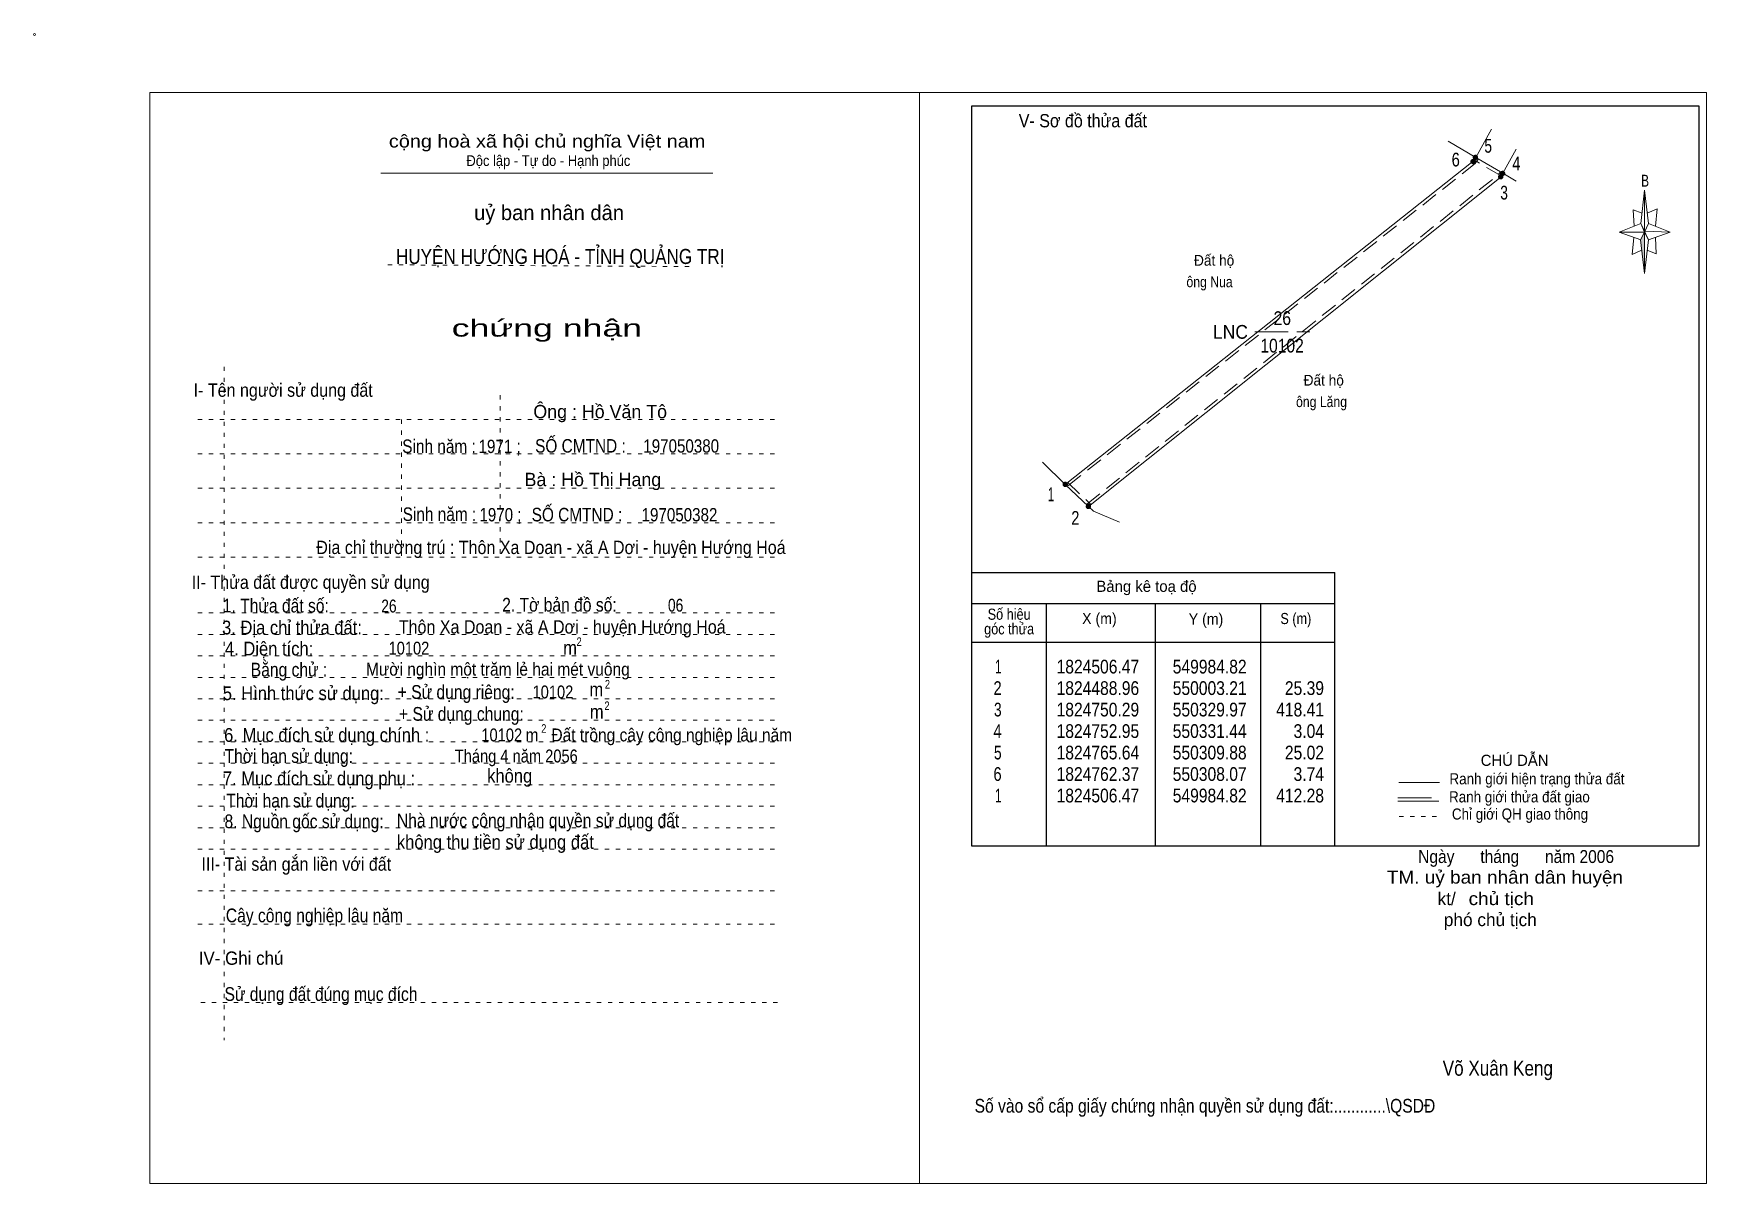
# Model space of a CAD drawing. Header units: centimetres. Extents: x -1.6 to 37.4, y -1.3 to 25.5.
import ezdxf
from ezdxf.enums import TextEntityAlignment as Align

# ---------------------------------------------------------------- set-up
doc = ezdxf.new("R2010")
doc.units = ezdxf.units.CM
doc.header["$LTSCALE"] = 0.13
for name, pattern in [('DOTTED', [1.5, 0.3, -1.2]), ('LONG_DASHED', [7.5, 6, -1.5]), ('MEDIUM_DASHED', [4.5, 3, -1.5])]:
    doc.linetypes.add(name, pattern=pattern)
for name, color, linetype, lineweight in [('1', 7, 'DOTTED', 13), ('10', 7, 'Continuous', 13), ('2', 7, 'Continuous', 25), ('3', 7, 'Continuous', 13), ('30', 7, 'Continuous', 13), ('32', 7, 'LONG_DASHED', 13), ('33', 7, 'LONG_DASHED', 13), ('35', 7, 'Continuous', 13)]:
    doc.layers.add(name, color=color, linetype=linetype, lineweight=lineweight)

msp = doc.modelspace()

# ---------------------------------------------------------------- hatches: boundary and pattern name
at = {"layer": '30'}
msp.add_hatch(color=256, dxfattribs=at).paths.add_polyline_path([(35.91, 20.87), (35.91, 19.91), (35.81, 20.69)])
at = {"layer": '32'}
for points in [[(32.0219, 22.6097, 1), (31.9219, 22.6097, 1)], [(31.9687, 22.5137, 1), (31.8687, 22.5137, 1)], [(32.6117, 22.1591, 1), (32.5117, 22.1591, 1)], [(32.6548, 22.2372, 1), (32.5548, 22.2372, 1)], [(22.479, 15.0011, 1), (22.379, 15.0011, 1)], [(23.0189, 14.4871, 1), (22.9189, 14.4871, 1)]]:
    msp.add_hatch(color=256, dxfattribs=at).paths.add_polyline_path(points)

# ---------------------------------------------------------------- linework, layer by layer
at = {"layer": '1', "linetype": 'Continuous'}
msp.add_line((6.51, 22.24), (14.23, 22.24), dxfattribs=at)
at = {"layer": '1'}
for p, q in [((6.67, 20.11), (13.82, 20.07)), ((2.86, 17.74), (2.86, 2.07)), ((9.28, 17.08), (9.28, 13.31)), ((2.25, 16.51), (15.75, 16.51)), ((6.99, 16.51), (6.99, 13.31)), ((2.25, 15.71), (15.75, 15.71)), ((2.25, 14.91), (15.75, 14.91)), ((2.25, 14.11), (15.75, 14.11)), ((2.25, 13.31), (15.75, 13.31)), ((2.25, 12.01), (15.75, 12.01)), ((2.25, 11.51), (15.75, 11.51)), ((2.25, 11.01), (15.75, 11.01)), ((2.25, 10.51), (15.75, 10.51)), ((2.25, 10.01), (15.75, 10.01)), ((2.25, 9.51), (15.75, 9.51)), ((2.25, 9.01), (15.75, 9.01)), ((2.25, 8.51), (15.75, 8.51)), ((2.25, 8.01), (15.75, 8.01)), ((2.25, 7.51), (15.75, 7.51)), ((2.25, 7.01), (15.75, 7.01)), ((2.25, 6.51), (15.75, 6.51)), ((2.25, 5.54), (15.75, 5.54)), ((2.25, 4.77), (15.75, 4.77)), ((2.32, 2.94), (15.82, 2.94))]:
    msp.add_line(p, q, dxfattribs=at)
at = {"layer": '10'}
for p, q in [((31.34, 22.99), (31.98, 22.61)), ((32.35, 23.27), (31.98, 22.61)), ((21.9, 15.52), (22.43, 15))]:
    msp.add_line(p, q, dxfattribs=at)
at = {"layer": '10', "linetype": 'MEDIUM_DASHED'}
for p, q in [((32.57, 22.18), (31.94, 22.55)), ((22.48, 15.05), (23.02, 14.54))]:
    msp.add_line(p, q, dxfattribs=at)
at = {"layer": '10'}
for points in [[(31.98, 22.61), (31.92, 22.52), (22.43, 15), (22.97, 14.49)], [(22.97, 14.49), (32.57, 22.16), (32.61, 22.24), (31.98, 22.61)], [(32.92, 22.8), (32.61, 22.24), (32.92, 22.06)], [(22.97, 14.49), (23.09, 14.38), (23.69, 14.12)]]:
    msp.add_lwpolyline(points, dxfattribs=at)
at = {"layer": '10', "linetype": 'MEDIUM_DASHED'}
for points in [[(32.04, 22.57), (31.97, 22.47), (22.47, 14.95)], [(22.93, 14.54), (32.51, 22.21), (32.55, 22.27)]]:
    msp.add_lwpolyline(points, dxfattribs=at)
at = {"layer": '10'}
msp.add_circle((-1.55, 25.47), 0.025, dxfattribs=at)
at = {"layer": '2'}
for p, q in [((20.25, 12.95), (28.7, 12.95)), ((28.7, 6.59), (28.7, 12.95)), ((20.25, 12.23), (28.7, 12.23)), ((21.99, 6.59), (21.99, 12.23)), ((24.53, 10.89), (24.53, 12.23)), ((26.97, 12.23), (26.97, 6.59)), ((20.25, 11.33), (28.7, 11.33))]:
    msp.add_line(p, q, dxfattribs=at)
msp.add_lwpolyline([(37.18, 23.8), (20.25, 23.8), (20.25, 6.59), (37.18, 6.59)], close=True, dxfattribs=at)
msp.add_lwpolyline([(24.53, 6.59), (24.53, 10.39), (24.53, 10.89)], dxfattribs=at)
at = {"layer": '3'}
msp.add_line((19.04, 24.12), (19.04, -1.27), dxfattribs=at)
for points in [[(19.04, 24.12), (1.13, 24.12), (1.13, -1.27), (19.04, -1.27)], [(19.04, -1.27), (37.35, -1.27), (37.35, 24.12), (19.04, 24.12)]]:
    msp.add_lwpolyline(points, dxfattribs=at)
at = {"layer": '30'}
for p, q in [((35.82, 21.07), (35.91, 21.85)), ((36, 21.07), (36.5, 20.87)), ((35.82, 20.69), (35.32, 20.87)), ((36, 20.69), (35.91, 19.91)), ((36.16, 20.75), (36.18, 20.37)), ((36.18, 20.37), (35.97, 20.45))]:
    msp.add_line(p, q, dxfattribs=at)
for points in [[(35.91, 21.85), (36, 21.07), (35.91, 20.87)], [(35.91, 20.87), (35.32, 20.87), (35.82, 21.07), (36, 20.69), (36.5, 20.87), (35.91, 20.89)], [(35.91, 20.87), (35.91, 19.91), (35.81, 20.69)]]:
    msp.add_lwpolyline(points, close=True, dxfattribs=at)
for points in [[(35.97, 21.31), (36.2, 21.41), (36.16, 21.01)], [(35.91, 20.87), (35.82, 21.07), (35.32, 20.87)], [(35.85, 21.31), (35.64, 21.39), (35.67, 21.01)], [(35.66, 20.75), (35.62, 20.35), (35.84, 20.45)], [(35.91, 20.87), (36, 20.69), (36.5, 20.87)]]:
    msp.add_lwpolyline(points, dxfattribs=at)
at = {"layer": '32'}
for centre in [(31.9719, 22.6097), (31.9187, 22.5137), (32.5617, 22.1591), (32.6048, 22.2372), (22.429, 15.0011), (22.9689, 14.4871)]:
    msp.add_circle(centre, 0.05, dxfattribs=at)
at = {"layer": '33'}
msp.add_line((26.84, 18.55), (28.12, 18.55), dxfattribs=at)
at = {"layer": '35'}
for p, q in [((30.19, 8.06), (31.14, 8.06)), ((30.17, 7.63), (31.12, 7.63))]:
    msp.add_line(p, q, dxfattribs=at)
at = {"layer": '35', "linetype": 'LONG_DASHED'}
msp.add_line((30.17, 7.71), (31.12, 7.71), dxfattribs=at)
at = {"layer": '35', "linetype": 'DOTTED'}
msp.add_line((30.2, 7.27), (31.19, 7.27), dxfattribs=at)

# ---------------------------------------------------------------- texts
at = {"layer": '1'}
for s, height, width, p in [('V- Sơ đồ thửa đất', 0.31, 0.9, (22.84, 23.31)), ('cộng hoà xã hội chủ nghĩa Việt nam', 0.3, 1.15, (10.375, 22.84)), ('Độc lập - Tự do - Hạnh phúc', 0.25, 0.9, (10.405, 22.41)), ('chứng nhận', 0.4, 1.55, (10.37, 18.44)), ('I- Tên người sử dụng đất', 0.31, 0.9, (4.235, 17.04)), ('II- Thửa đất được quyền sử dụng', 0.31, 0.9, (4.875, 12.57)), ('III- Tài sản gắn liền với đất', 0.31, 0.9, (4.54, 6.01)), ('IV- Ghi chú', 0.31, 0.95, (3.255, 3.82))]:
    msp.add_text(s, height=height, dxfattribs=dict(at, width=width)).set_placement(p, align=Align.CENTER)
msp.add_text('uỷ ban nhân dân', height=0.35, dxfattribs=at).set_placement((10.42, 21.15), align=Align.CENTER)
at = {"layer": '10'}
for s, width, p in [('  Đất hộ', 0.95, (25.25, 20.09)), ('ông Nua', 0.85, (25.25, 19.59)), ('  Đất hộ', 0.95, (27.8, 17.3)), ('ông Lăng', 0.85, (27.8, 16.8))]:
    msp.add_text(s, height=0.25, dxfattribs=dict(at, width=width)).set_placement(p)
for s, height, p in [('Ông : Hồ Văn Tô', 0.31, (11.61, 16.54)), ('Bà : Hồ Thị Hang', 0.31, (11.44, 14.96)), ('kt/ ', 0.3, (31.36, 5.21)), ('phó chủ tịch ', 0.3, (32.375, 4.72))]:
    msp.add_text(s, height=height, dxfattribs=at).set_placement(p, align=Align.CENTER)
for s, height, width, p in [('Sinh năm :', 0.3149, 0.85, (7.86, 15.73)), ('1971 ;', 0.31, 0.85, (9.27, 15.73)), ('SỐ CMTND :', 0.3149, 0.85, (11.15, 15.74)), ('197050380', 0.31, 0.85, (13.495, 15.74)), ('Sinh năm :', 0.3149, 0.85, (7.87, 14.15)), ('1970 ;', 0.31, 0.85, (9.29, 14.14)), ('SỐ CMTND :', 0.3149, 0.85, (11.07, 14.14)), ('197050382', 0.31, 0.85, (13.455, 14.14)), ('Địa chỉ thường trú : Thôn Xa Doan - xã A Dơi - huyện Hướng Hoá', 0.31, 0.9, (10.465, 13.38)), ('26', 0.3, 0.8, (6.695, 12.02)), ('06', 0.3, 0.8, (13.365, 12.04)), (' Thôn Xa Doan - xã A Dơi - huyện Hướng Hoá', 0.31, 0.9, (10.675, 11.53)), ('10102', 0.3, 0.85, (7.16, 11.04)), ('Mười nghìn một trăm lẻ hai mét vuông ', 0.3, 0.9, (9.28, 10.55)), ('10102', 0.3, 0.85, (10.51, 10.02)), ('m   Đất trồng cây công nghiệp lâu năm ', 0.3, 0.9, (13.025, 9.02)), ('10102', 0.3, 0.85, (9.32, 9.02)), ('Tháng 4 năm 2056 ', 0.3, 0.85, (9.705, 8.53)), ('Ngày      tháng      năm 2006', 0.3, 0.9, (32.92, 6.19)), ('TM. uỷ ban nhân dân huyện', 0.3, 1.1, (32.66, 5.71)), ('chủ tịch', 0.3, 1.1, (32.575, 5.21)), ('Võ Xuân Keng ', 0.35, 0.85, (32.55, 1.24))]:
    msp.add_text(s, height=height, dxfattribs=dict(at, width=width)).set_placement(p, align=Align.CENTER)
at = {"layer": '2'}
for s, height, width, p in [('HUYỆN HƯỚNG HOÁ - TỈNH QUẢNG TRỊ', 0.35, 0.85, (10.68, 20.13)), ('Số hiệu', 0.2591, 0.85, (21.125, 11.85)), ('3. Địa chỉ thửa đất:', 0.32, 0.9, (4.44, 11.51)), ('góc thửa', 0.2591, 0.85, (21.125, 11.51)), ('X (m)', 0.2591, 0.95, (23.225, 11.75)), ('Y (m)', 0.2591, 0.95, (25.705, 11.74)), ('S (m)', 0.2591, 0.85, (27.795, 11.75)), ('Số vào sổ cấp giấy chứng nhận quyền sử dụng đất:............\\QSDĐ', 0.32, 0.85, (25.68, 0.38))]:
    msp.add_text(s, height=height, dxfattribs=dict(at, width=width)).set_placement(p, align=Align.CENTER)
msp.add_text('Bảng kê toạ độ', height=0.2591, dxfattribs=at).set_placement((24.32, 12.5), align=Align.CENTER)
for s, height, width, p in [('1. Thửa đất số:', 0.32, 0.85, (2.83, 12.02)), ('2. Tờ bản đồ số:', 0.32, 0.85, (9.33, 12.04)), ('4. Diện tích:', 0.32, 0.9, (2.88, 11.02)), ('m', 0.32, 0.9, (10.75, 11.04)), ('2', 0.2, 0.8, (11.06, 11.24)), ('Bằng chử :', 0.32, 0.85, (3.48, 10.53)), ('5. Hình thức sử dụng:', 0.32, 0.9, (2.83, 9.98)), ('+ Sử dụng riêng:', 0.32, 0.85, (6.9, 10.01)), ('m', 0.32, 0.9, (11.36, 10.07)), ('2', 0.2, 0.8, (11.72, 10.25)), ('+ Sử dụng chung:', 0.32, 0.85, (6.93, 9.5)), ('m', 0.32, 0.9, (11.37, 9.55)), ('2', 0.2, 0.8, (11.71, 9.75)), ('6. Mục đích sử dụng chính : ', 0.32, 0.9, (2.86, 9.01)), ('2', 0.2, 0.8, (10.24, 9.22)), ('Thời hạn sử dụng: ', 0.32, 0.85, (2.87, 8.52)), ('7. Mục đích sử dụng phụ : ', 0.32, 0.9, (2.83, 8)), ('không', 0.32, 0.9, (8.98, 8.06)), ('Thời hạn sử dụng: ', 0.32, 0.85, (2.91, 7.48)), ('8. Nguồn gốc sử dụng: ', 0.32, 0.85, (2.87, 7)), ('Nhà nước công nhận quyền sử dụng đất  ', 0.32, 0.85, (6.88, 7.02)), ('không thu tiền sử dụng đất', 0.32, 0.9, (6.88, 6.52)), ('Cây công nghiệp lâu năm', 0.32, 0.85, (2.9, 4.81)), ('Sử dụng đất đúng mục đích', 0.32, 0.85, (2.87, 2.98))]:
    msp.add_text(s, height=height, dxfattribs=dict(at, width=width)).set_placement(p)
at = {"layer": '30', "width": 0.75}
msp.add_text('B', height=0.2756, dxfattribs=at).set_placement((35.92, 21.93), align=Align.CENTER)
at = {"layer": '30'}
for s, width, p in [('1', 0.65, (20.95, 10.6)), ('1824506.47', 0.85, (24.15, 10.6)), ('549984.82', 0.85, (26.65, 10.6)), ('549984.82', 0.85, (26.65, 10.6)), ('2', 0.8, (20.95, 10.1)), ('1824488.96', 0.85, (24.15, 10.1)), ('550003.21', 0.85, (26.65, 10.1)), ('25.39', 0.85, (28.45, 10.1)), ('3', 0.75, (20.95, 9.6)), ('1824750.29', 0.85, (24.15, 9.6)), ('550329.97', 0.85, (26.65, 9.6)), ('418.41', 0.85, (28.45, 9.6)), ('4', 0.8, (20.95, 9.1)), ('1824752.95', 0.85, (24.15, 9.1)), ('550331.44', 0.85, (26.65, 9.1)), ('3.04', 0.85, (28.45, 9.1)), ('5', 0.75, (20.95, 8.6)), ('1824765.64', 0.85, (24.15, 8.6)), ('550309.88', 0.85, (26.65, 8.6)), ('25.02', 0.85, (28.45, 8.6)), ('6', 0.8, (20.95, 8.1)), ('1824762.37', 0.85, (24.15, 8.1)), ('550308.07', 0.85, (26.65, 8.1)), ('3.74', 0.85, (28.45, 8.1)), ('1', 0.65, (20.95, 7.6)), ('1824506.47', 0.85, (24.15, 7.6)), ('549984.82', 0.85, (26.65, 7.6)), ('412.28', 0.85, (28.45, 7.6))]:
    msp.add_text(s, height=0.32, dxfattribs=dict(at, width=width)).set_placement(p, align=Align.RIGHT)
at = {"layer": '32'}
for s, width, p in [('5', 0.75, (32.27, 22.72)), ('6', 0.8, (31.515, 22.4)), ('4', 0.8, (32.925, 22.31)), ('3', 0.75, (32.64, 21.63)), ('1', 0.65, (22.1, 14.61)), ('2', 0.8, (22.665, 14.06))]:
    msp.add_text(s, height=0.32, dxfattribs=dict(at, width=width)).set_placement(p, align=Align.CENTER)
at = {"layer": '33', "width": 0.95}
msp.add_text('LNC', height=0.32, dxfattribs=at).set_placement((26.68, 18.39), align=Align.RIGHT)
at = {"layer": '33', "width": 0.85}
for s, p in [('26', (27.48, 18.71)), ('10102', (27.475, 18.07))]:
    msp.add_text(s, height=0.32, dxfattribs=at).set_placement(p, align=Align.CENTER)
at = {"layer": '35'}
msp.add_text('CHÚ DẪN', height=0.2591, dxfattribs=at).set_placement((32.885, 8.45), align=Align.CENTER)
at = {"layer": '35', "width": 0.9}
for s, p in [('Ranh giới hiện trạng thửa đất', (33.405, 8.02)), ('Ranh giới thửa đất giao ', (33.04, 7.6)), ('Chỉ giới QH giao thông', (33.01, 7.2))]:
    msp.add_text(s, height=0.2591, dxfattribs=at).set_placement(p, align=Align.CENTER)

doc.saveas('drawing.dxf')
